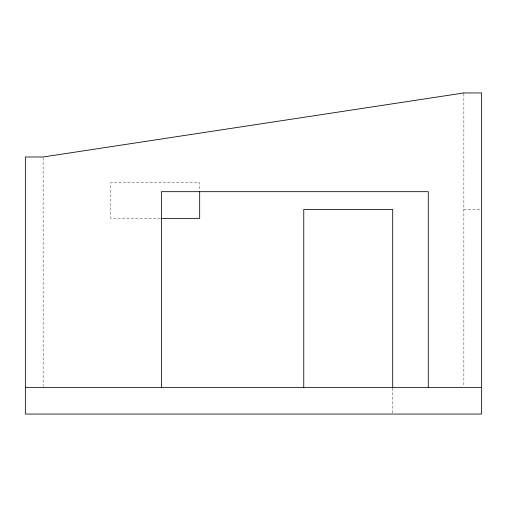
<?xml version="1.0" encoding="UTF-8"?>
<svg xmlns="http://www.w3.org/2000/svg" width="507" height="507" viewBox="0 0 507 507"><rect width="100%" height="100%" fill="white"/><g stroke="black" fill="none" stroke-linecap="round" stroke-linejoin="round"><path stroke-width="0.38" stroke-dasharray="2.54 1.9" d="M463.861 209.473L481.65 209.473M160.332 218.365L110.741 218.365L110.741 182.786L199.688 182.786L199.688 190.695M463.861 93.744L463.861 386.575M392.703 388.153L392.703 413.262M43.139 157.785L43.139 386.575"/><path stroke-width="0.76" d="M161.118 218.365L199.688 218.365L199.688 191.481M25.35 387.367L481.65 387.367M428.282 387.367L428.282 191.684L161.441 191.684L161.441 387.367M392.703 387.367L392.703 209.473L303.756 209.473L303.756 387.367M463.861 92.952L43.139 156.993L25.35 156.993L25.35 414.048L481.65 414.048L481.65 92.952L463.861 92.952"/></g></svg>
